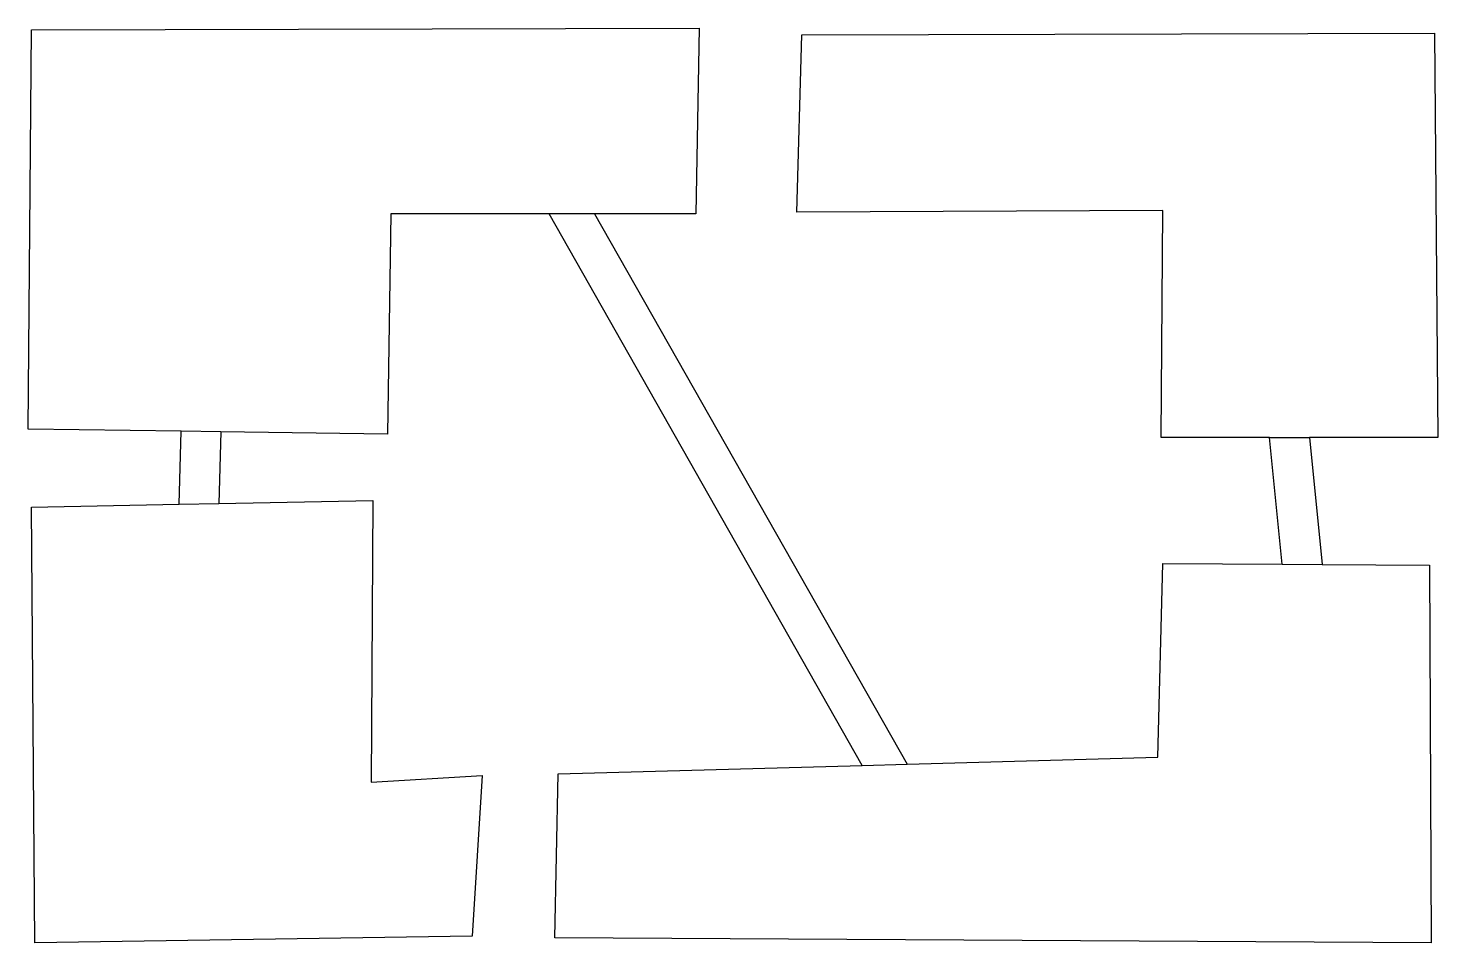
# Model space of a CAD drawing. Header units: metres. Extents: x -57.2 to 14, y -18.2 to 27.9.
import ezdxf

# ---------------------------------------------------------------- set-up
doc = ezdxf.new("R2010")
doc.units = ezdxf.units.M
for name, color, linetype, true_color in [('hcd_building_invisible', 6, 'Continuous', 0xfb00e8), ('hcd_building_outline', 1, 'Continuous', 0xff0000), ('hcd_doors', 178, 'Continuous', 0x000000)]:
    doc.layers.add(name, color=color, linetype=linetype, true_color=true_color)

msp = doc.modelspace()

# ---------------------------------------------------------------- linework, layer by layer
at = {"layer": 'hcd_building_invisible'}
for points in [[(-28.618, 18.56), (-30.918, 18.56)], [(-47.499, 7.552), (-49.499, 7.579)], [(5.467, 7.268), (7.477, 7.268)], [(-49.602, 3.9), (-47.6, 3.938)], [(6.107, 0.874), (8.118, 0.861)], [(-15.103, -9.287), (-12.838, -9.225)]]:
    msp.add_lwpolyline(points, dxfattribs=at)
at = {"layer": 'hcd_building_outline'}
msp.add_lwpolyline([(-57.222, 7.686), (-57.054, 27.844), (-23.346, 27.928), (-23.514, 18.56), (-28.618, 18.56), (-12.838, -9.225), (-0.177, -8.875), (0.074, 0.911), (6.107, 0.874), (5.467, 7.268), (-0.01, 7.268), (0.074, 18.727), (-18.411, 18.643), (-18.16, 27.593), (13.791, 27.677), (13.958, 7.268), (7.477, 7.268), (8.118, 0.861), (13.54, 0.827), (13.624, -18.243), (-30.623, -17.992), (-30.456, -9.712), (-15.103, -9.287), (-30.918, 18.56), (-38.904, 18.56), (-39.071, 7.435), (-47.499, 7.552), (-47.6, 3.938), (-39.824, 4.089), (-39.908, -10.13), (-34.303, -9.795), (-34.805, -17.909), (-56.887, -18.243), (-57.054, 3.755), (-49.602, 3.9), (-49.499, 7.579)], close=True, dxfattribs=at)
at = {"layer": 'hcd_doors'}
for points in [[(-28.618, 18.56), (-30.918, 18.56)], [(-47.499, 7.552), (-49.499, 7.579)], [(5.467, 7.268), (7.477, 7.268)], [(-49.602, 3.9), (-47.6, 3.938)], [(6.107, 0.874), (8.118, 0.861)], [(-15.103, -9.287), (-12.838, -9.225)]]:
    msp.add_lwpolyline(points, dxfattribs=at)

doc.saveas('drawing.dxf')
